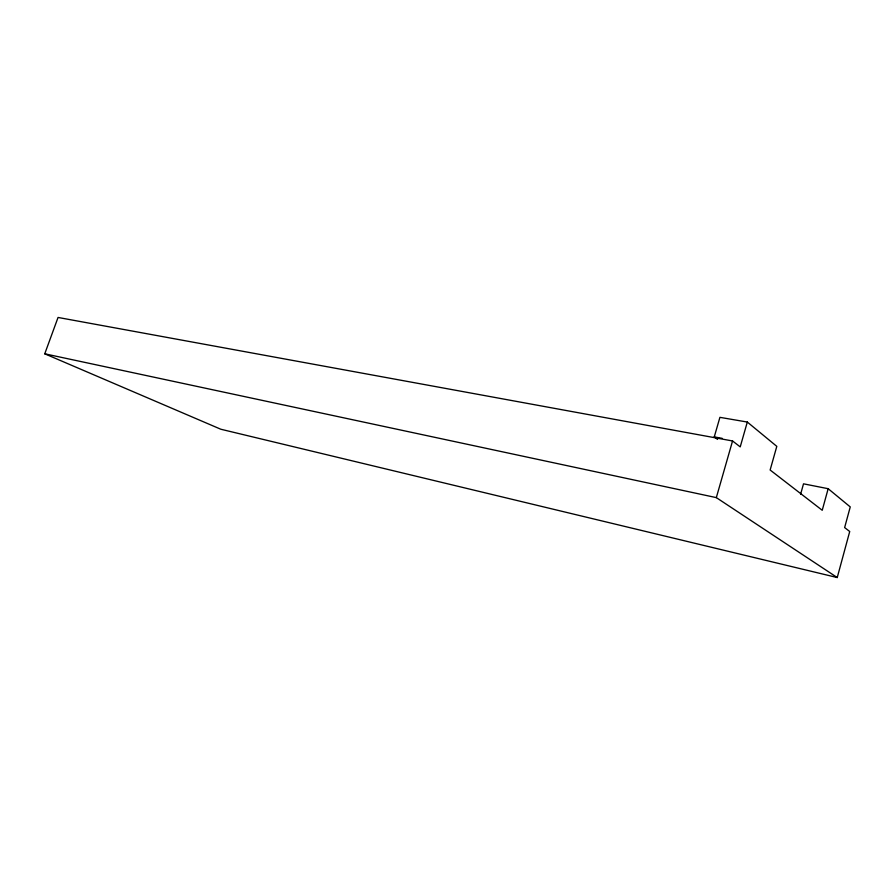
<?xml version="1.0" encoding="UTF-8"?>
<svg xmlns="http://www.w3.org/2000/svg" width="895" height="895" viewBox="0 0 895 895"><rect width="100%" height="100%" fill="white"/><g stroke="black" fill="none" stroke-linecap="round" stroke-linejoin="round"><path stroke-width="1.34" d="M717.566 439.4L714.266 436.905L719.916 417.339L747.314 422.048L740.221 446.885L732.557 440.966L58.052 317.456L44.75 353.805L220.808 429.231L837.239 577.543L849.724 531.507L844.634 527.58L850.25 506.917L828.166 488.704L803.509 483.826L800.6 494.308M828.166 488.704L822.236 510.273L770.136 470.009L776.804 446.359L747.314 422.048M837.239 577.543L716.324 497.62L732.557 440.966M714.266 436.905L722.231 438.36M44.75 353.805L716.324 497.62"/></g></svg>
